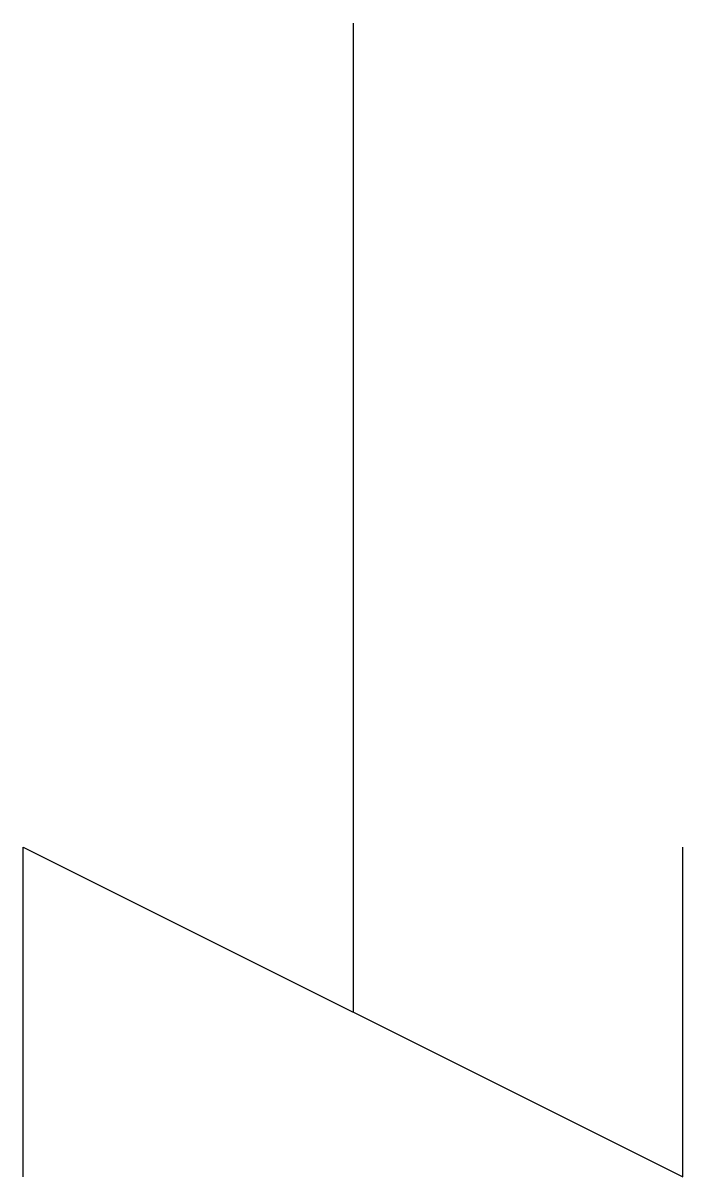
# Model space of a CAD drawing. Header units: millimetres. Extents: x -150 to 150, y -525 to 0.
import ezdxf

# ---------------------------------------------------------------- set-up
doc = ezdxf.new("R2010")
doc.units = ezdxf.units.MM

msp = doc.modelspace()

# ---------------------------------------------------------------- linework, layer by layer
at = {"color": 0, "linetype": 'ByBlock', "lineweight": -2}
for p, q in [((0, 0), (0, -450)), ((-149.999985, -524.999992), (-149.999985, -375.000008)), ((-149.999985, -375.000008), (149.999985, -524.999992)), ((149.999985, -524.999992), (149.999985, -375.000008))]:
    msp.add_line(p, q, dxfattribs=at)

doc.saveas('drawing.dxf')
